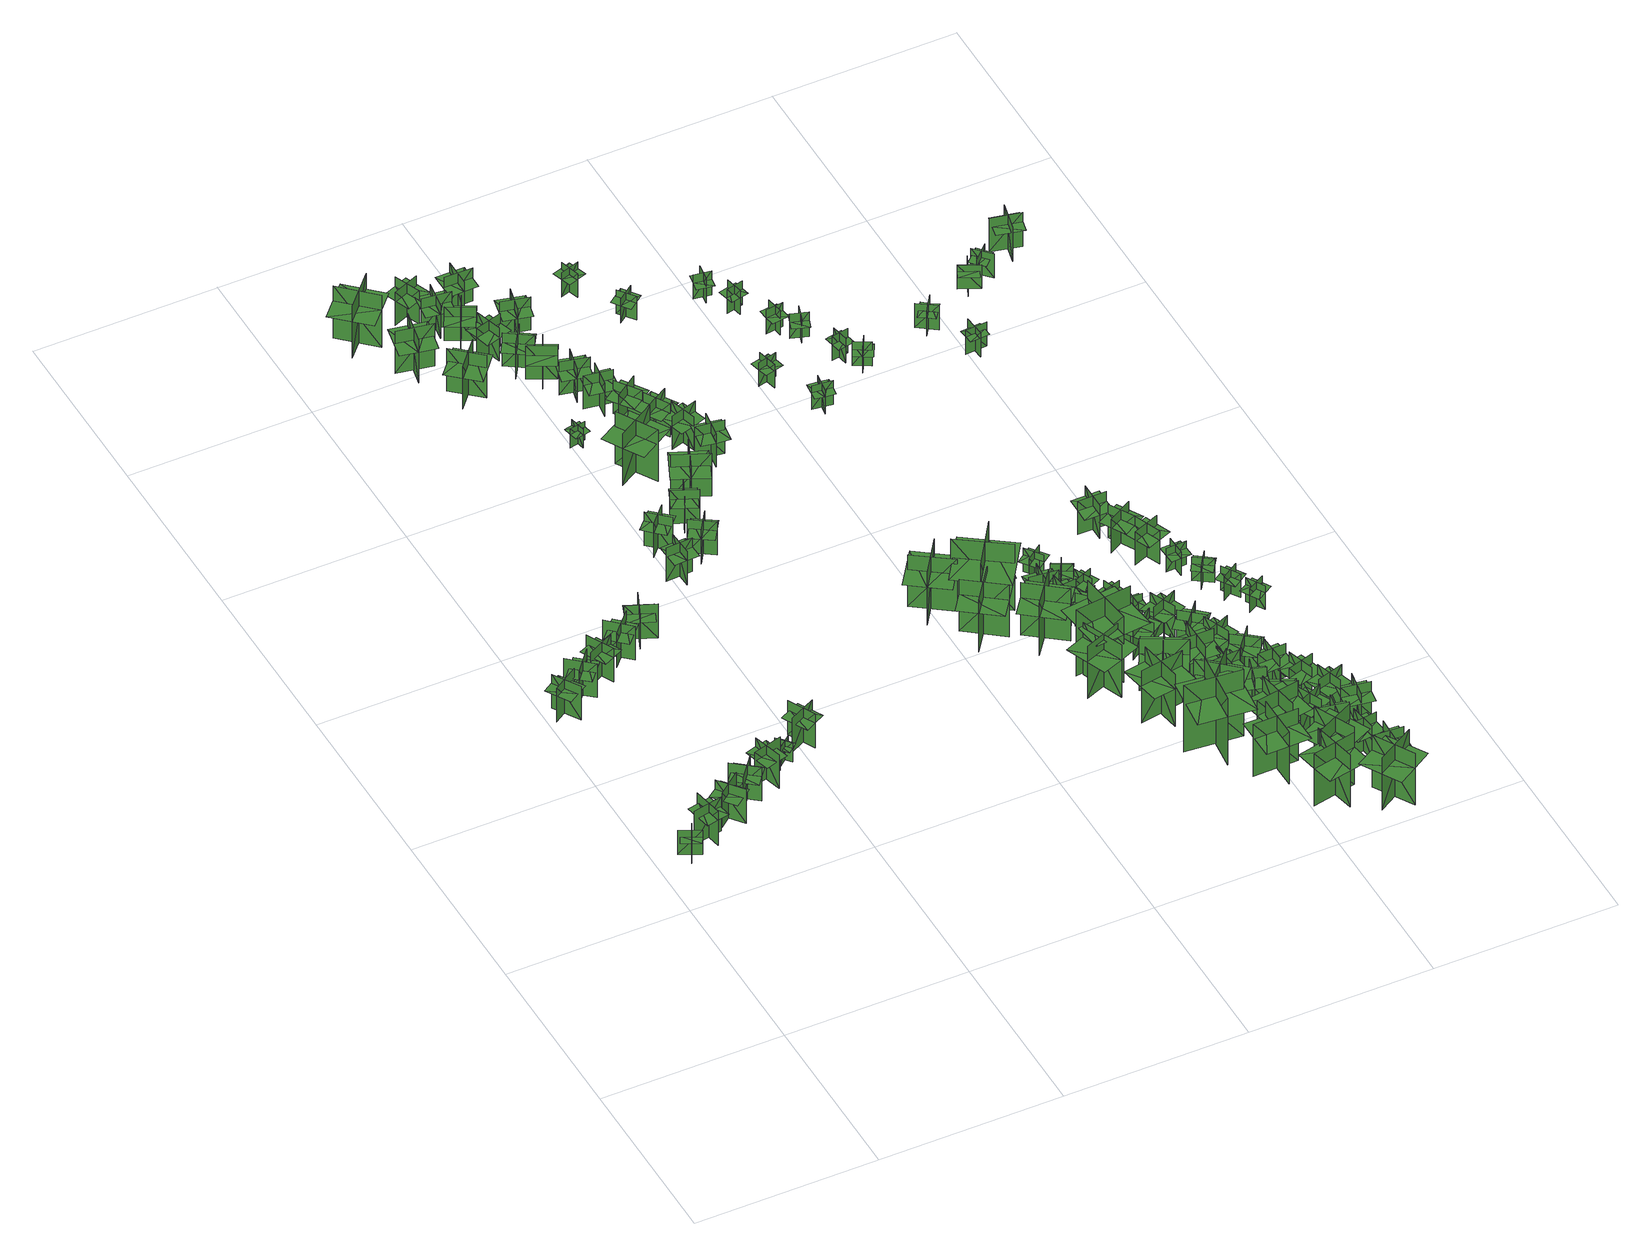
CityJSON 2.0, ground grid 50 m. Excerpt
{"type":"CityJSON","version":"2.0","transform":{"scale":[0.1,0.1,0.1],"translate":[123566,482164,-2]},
"CityObjects":{
"tree1":{"type":"SolitaryVegetationObject","geometry":[{"type":"MultiSurface","lod":"1","boundaries":[[[0,1,2]],[[0,2,3]],[[4,5,6]],[[4,6,7]],[[8,9,10]],[[8,10,11]],[[8,12,13]],[[8,13,9]]]}]},
"tree2":{"type":"SolitaryVegetationObject","geometry":[{"type":"MultiSurface","lod":"1","boundaries":[[[14,15,16]],[[14,16,17]],[[18,19,20]],[[18,20,21]],[[22,23,24]],[[22,24,25]],[[22,26,27]],[[22,27,23]]]}]},
"tree3":{"type":"SolitaryVegetationObject","geometry":[{"type":"MultiSurface","lod":"1","boundaries":[[[28,29,30]],[[28,30,31]],[[32,33,34]],[[32,34,35]],[[36,37,38]],[[36,38,39]],[[36,40,41]],[[36,41,37]]]}]},
"tree4":{"type":"SolitaryVegetationObject","geometry":[{"type":"MultiSurface","lod":"1","boundaries":[[[42,43,44]],[[42,44,45]],[[46,47,48]],[[46,48,49]],[[50,51,52]],[[50,52,53]],[[50,54,55]],[[50,55,51]]]}]},
"tree5":{"type":"SolitaryVegetationObject","geometry":[{"type":"MultiSurface","lod":"1","boundaries":[[[56,57,58]],[[56,58,59]],[[60,61,62]],[[60,62,63]],[[64,65,66]],[[64,66,67]],[[64,68,69]],[[64,69,65]]]}]},
"tree6":{"type":"SolitaryVegetationObject","geometry":[{"type":"MultiSurface","lod":"1","boundaries":[[[70,71,72]],[[70,72,73]],[[74,75,76]],[[74,76,77]],[[78,79,80]],[[78,80,81]],[[78,82,83]],[[78,83,79]]]}]},
"tree7":{"type":"SolitaryVegetationObject","geometry":[{"type":"MultiSurface","lod":"1","boundaries":[[[84,85,86]],[[84,86,87]],[[88,89,90]],[[88,90,91]],[[92,93,94]],[[92,94,95]],[[92,96,97]],[[92,97,93]]]}]},
"tree8":{"type":"SolitaryVegetationObject","geometry":[{"type":"MultiSurface","lod":"1","boundaries":[[[98,99,100]],[[98,100,101]],[[102,103,104]],[[102,104,105]],[[106,107,108]],[[106,108,109]],[[106,110,111]],[[106,111,107]]]}]},
"tree9":{"type":"SolitaryVegetationObject","geometry":[{"type":"MultiSurface","lod":"1","boundaries":[[[112,113,114]],[[112,114,115]],[[116,117,118]],[[116,118,119]],[[120,121,122]],[[120,122,123]],[[120,124,125]],[[120,125,121]]]}]},
"tree10":{"type":"SolitaryVegetationObject","geometry":[{"type":"MultiSurface","lod":"1","boundaries":[[[126,127,128]],[[126,128,129]],[[130,131,132]],[[130,132,133]],[[134,135,136]],[[134,136,137]],[[134,138,139]],[[134,139,135]]]}]},
"tree11":{"type":"SolitaryVegetationObject","geometry":[{"type":"MultiSurface","lod":"1","boundaries":[[[140,141,142]],[[140,142,143]],[[144,145,146]],[[144,146,147]],[[148,149,150]],[[148,150,151]],[[148,152,153]],[[148,153,149]]]}]},
"tree12":{"type":"SolitaryVegetationObject","geometry":[{"type":"MultiSurface","lod":"1","boundaries":[[[154,155,156]],[[154,156,157]],[[158,159,160]],[[158,160,161]],[[162,163,164]],[[162,164,165]],[[162,166,167]],[[162,167,163]]]}]},
"tree13":{"type":"SolitaryVegetationObject","geometry":[{"type":"MultiSurface","lod":"1","boundaries":[[[168,169,170]],[[168,170,171]],[[172,173,174]],[[172,174,175]],[[176,177,178]],[[176,178,179]],[[176,179,180]],[[176,180,181]]]}]},
"tree14":{"type":"SolitaryVegetationObject","geometry":[{"type":"MultiSurface","lod":"1","boundaries":[[[182,183,184]],[[182,184,185]],[[186,187,188]],[[186,188,189]],[[190,191,192]],[[190,192,193]],[[190,193,194]],[[190,194,195]]]}]},
"tree15":{"type":"SolitaryVegetationObject","geometry":[{"type":"MultiSurface","lod":"1","boundaries":[[[196,197,198]],[[196,198,199]],[[200,201,202]],[[200,202,203]],[[204,205,206]],[[204,206,207]],[[204,207,208]],[[204,208,209]]]}]},
"tree16":{"type":"SolitaryVegetationObject","geometry":[{"type":"MultiSurface","lod":"1","boundaries":[[[210,211,212]],[[210,212,213]],[[214,215,216]],[[214,216,217]],[[218,219,220]],[[218,220,221]],[[218,221,222]],[[218,222,223]]]}]},
"tree17":{"type":"SolitaryVegetationObject","geometry":[{"type":"MultiSurface","lod":"1","boundaries":[[[224,225,226]],[[224,226,227]],[[228,229,230]],[[228,230,231]],[[232,233,234]],[[232,234,235]],[[232,235,236]],[[232,236,237]]]}]},
"tree18":{"type":"SolitaryVegetationObject","geometry":[{"type":"MultiSurface","lod":"1","boundaries":[[[238,239,240]],[[238,240,241]],[[242,243,244]],[[242,244,245]],[[246,247,248]],[[246,248,249]],[[246,249,250]],[[246,250,251]]]}]},
"tree19":{"type":"SolitaryVegetationObject","geometry":[{"type":"MultiSurface","lod":"1","boundaries":[[[252,253,254]],[[252,254,255]],[[256,257,258]],[[256,258,259]],[[260,261,262]],[[260,262,263]],[[260,263,264]],[[260,264,265]]]}]},
"tree20":{"type":"SolitaryVegetationObject","geometry":[{"type":"MultiSurface","lod":"1","boundaries":[[[266,267,268]],[[266,268,269]],[[270,271,272]],[[270,272,273]],[[274,275,276]],[[274,276,277]],[[274,277,278]],[[274,278,279]]]}]},
"tree21":{"type":"SolitaryVegetationObject","geometry":[{"type":"MultiSurface","lod":"1","boundaries":[[[280,281,282]],[[280,282,283]],[[284,285,286]],[[284,286,287]],[[288,289,290]],[[288,290,291]],[[288,291,292]],[[288,292,293]]]}]},
"tree22":{"type":"SolitaryVegetationObject","geometry":[{"type":"MultiSurface","lod":"1","boundaries":[[[294,295,296]],[[294,296,297]],[[298,299,300]],[[298,300,301]],[[302,303,304]],[[302,304,305]],[[302,305,306]],[[302,306,307]]]}]},
"tree23":{"type":"SolitaryVegetationObject","geometry":[{"type":"MultiSurface","lod":"1","boundaries":[[[308,309,310]],[[308,310,311]],[[312,313,314]],[[312,314,315]],[[316,317,318]],[[316,318,319]],[[316,319,320]],[[316,320,321]]]}]},
"tree24":{"type":"SolitaryVegetationObject","geometry":[{"type":"MultiSurface","lod":"1","boundaries":[[[322,323,324]],[[322,324,325]],[[326,327,328]],[[326,328,329]],[[330,331,332]],[[330,332,333]],[[330,333,334]],[[330,334,335]]]}]},
"tree25":{"type":"SolitaryVegetationObject","geometry":[{"type":"MultiSurface","lod":"1","boundaries":[[[336,337,338]],[[336,338,339]],[[340,341,342]],[[340,342,343]],[[344,345,346]],[[344,346,347]],[[344,347,348]],[[344,348,349]]]}]},
"tree26":{"type":"SolitaryVegetationObject","geometry":[{"type":"MultiSurface","lod":"1","boundaries":[[[350,351,352]],[[350,352,353]],[[354,355,356]],[[354,356,357]],[[358,359,360]],[[358,360,361]],[[358,361,362]],[[358,362,363]]]}]},
"tree27":{"type":"SolitaryVegetationObject","geometry":[{"type":"MultiSurface","lod":"1","boundaries":[[[364,365,366]],[[364,366,367]],[[368,369,370]],[[368,370,371]],[[372,373,374]],[[372,374,375]],[[372,375,376]],[[372,376,377]]]}]},
"tree28":{"type":"SolitaryVegetationObject","geometry":[{"type":"MultiSurface","lod":"1","boundaries":[[[378,379,380]],[[378,380,381]],[[382,383,384]],[[382,384,385]],[[386,387,388]],[[386,388,389]],[[386,389,390]],[[386,390,391]]]}]},
"tree29":{"type":"SolitaryVegetationObject","geometry":[{"type":"MultiSurface","lod":"1","boundaries":[[[392,393,394]],[[392,394,395]],[[396,397,398]],[[396,398,399]],[[400,401,402]],[[400,402,403]],[[400,403,404]],[[400,404,405]]]}]},
"tree30":{"type":"SolitaryVegetationObject","geometry":[{"type":"MultiSurface","lod":"1","boundaries":[[[406,407,408]],[[406,408,409]],[[410,411,412]],[[410,412,413]],[[414,415,416]],[[414,416,417]],[[414,417,418]],[[414,418,419]]]}]},
"tree31":{"type":"SolitaryVegetationObject","geometry":[{"type":"MultiSurface","lod":"1","boundaries":[[[420,421,422]],[[420,422,423]],[[424,425,426]],[[424,426,427]],[[428,429,430]],[[428,430,431]],[[428,431,432]],[[428,432,433]]]}]},
"tree32":{"type":"SolitaryVegetationObject","geometry":[{"type":"MultiSurface","lod":"1","boundaries":[[[434,435,436]],[[434,436,437]],[[438,439,440]],[[438,440,441]],[[442,443,444]],[[442,444,445]],[[442,445,446]],[[442,446,447]]]}]},
"tree33":{"type":"SolitaryVegetationObject","geometry":[{"type":"MultiSurface","lod":"1","boundaries":[[[448,449,450]],[[448,450,451]],[[452,453,454]],[[452,454,455]],[[456,457,458]],[[456,458,459]],[[456,459,460]],[[456,460,461]]]}]},
"tree34":{"type":"SolitaryVegetationObject","geometry":[{"type":"MultiSurface","lod":"1","boundaries":[[[462,463,464]],[[462,464,465]],[[466,467,468]],[[466,468,469]],[[470,471,472]],[[470,472,473]],[[470,473,474]],[[470,474,475]]]}]},
"tree35":{"type":"SolitaryVegetationObject","geometry":[{"type":"MultiSurface","lod":"1","boundaries":[[[476,477,478]],[[476,478,479]],[[480,481,482]],[[480,482,483]],[[484,485,486]],[[484,486,487]],[[484,487,488]],[[484,488,489]]]}]},
"tree36":{"type":"SolitaryVegetationObject","geometry":[{"type":"MultiSurface","lod":"1","boundaries":[[[490,491,492]],[[490,492,493]],[[494,495,496]],[[494,496,497]],[[498,499,500]],[[498,500,501]],[[498,501,502]],[[498,502,503]]]}]},
"tree37":{"type":"SolitaryVegetationObject","geometry":[{"type":"MultiSurface","lod":"1","boundaries":[[[504,505,506]],[[504,506,507]],[[508,509,510]],[[508,510,511]],[[512,513,514]],[[512,514,515]],[[512,515,516]],[[512,516,517]]]}]},
"tree38":{"type":"SolitaryVegetationObject","geometry":[{"type":"MultiSurface","lod":"1","boundaries":[[[518,519,520]],[[518,520,521]],[[522,523,524]],[[522,524,525]],[[526,527,528]],[[526,528,529]],[[526,529,530]],[[526,530,531]]]}]},
"tree39":{"type":"SolitaryVegetationObject","geometry":[{"type":"MultiSurface","lod":"1","boundaries":[[[532,533,534]],[[532,534,535]],[[536,537,538]],[[536,538,539]],[[540,541,542]],[[540,542,543]],[[540,543,544]],[[540,544,545]]]}]},
"tree40":{"type":"SolitaryVegetationObject","geometry":[{"type":"MultiSurface","lod":"1","boundaries":[[[546,547,548]],[[546,548,549]],[[550,551,552]],[[550,552,553]],[[554,555,556]],[[554,556,557]],[[554,557,558]],[[554,558,559]]]}]},
"tree41":{"type":"SolitaryVegetationObject","geometry":[{"type":"MultiSurface","lod":"1","boundaries":[[[560,561,562]],[[560,562,563]],[[564,565,566]],[[564,566,567]],[[568,569,570]],[[568,570,571]],[[568,571,572]],[[568,572,573]]]}]},
"tree42":{"type":"SolitaryVegetationObject","geometry":[{"type":"MultiSurface","lod":"1","boundaries":[[[574,575,576]],[[574,576,577]],[[578,579,580]],[[578,580,581]],[[582,583,584]],[[582,584,585]],[[582,585,586]],[[582,586,587]]]}]},
"tree43":{"type":"SolitaryVegetationObject","geometry":[{"type":"MultiSurface","lod":"1","boundaries":[[[588,589,590]],[[588,590,591]],[[592,593,594]],[[592,594,595]],[[596,597,598]],[[596,598,599]],[[596,599,600]],[[596,600,601]]]}]},
"tree44":{"type":"SolitaryVegetationObject","geometry":[{"type":"MultiSurface","lod":"1","boundaries":[[[602,603,604]],[[602,604,605]],[[606,607,608]],[[606,608,609]],[[610,611,612]],[[610,612,613]],[[610,613,614]],[[610,614,615]]]}]},
"tree45":{"type":"SolitaryVegetationObject","geometry":[{"type":"MultiSurface","lod":"1","boundaries":[[[616,617,618]],[[616,618,619]],[[620,621,622]],[[620,622,623]],[[624,625,626]],[[624,626,627]],[[624,627,628]],[[624,628,629]]]}]},
"tree46":{"type":"SolitaryVegetationObject","geometry":[{"type":"MultiSurface","lod":"1","boundaries":[[[630,631,632]],[[630,632,633]],[[634,635,636]],[[634,636,637]],[[638,639,640]],[[638,640,641]],[[638,641,642]],[[638,642,643]]]}]},
"tree47":{"type":"SolitaryVegetationObject","geometry":[{"type":"MultiSurface","lod":"1","boundaries":[[[644,645,646]],[[644,646,647]],[[648,649,650]],[[648,650,651]],[[652,653,654]],[[652,654,655]],[[652,655,656]],[[652,656,657]]]}]},
"tree48":{"type":"SolitaryVegetationObject","geometry":[{"type":"MultiSurface","lod":"1","boundaries":[[[658,659,660]],[[658,660,661]],[[662,663,664]],[[662,664,665]],[[666,667,668]],[[666,668,669]],[[666,669,670]],[[666,670,671]]]}]},
"tree49":{"type":"SolitaryVegetationObject","geometry":[{"type":"MultiSurface","lod":"1","boundaries":[[[672,673,674]],[[672,674,675]],[[676,677,678]],[[676,678,679]],[[680,681,682]],[[680,682,683]],[[680,683,684]],[[680,684,685]]]}]},
"tree50":{"type":"SolitaryVegetationObject","geometry":[{"type":"MultiSurface","lod":"1","boundaries":[[[686,687,688]],[[686,688,689]],[[690,691,692]],[[690,692,693]],[[694,695,696]],[[694,696,697]],[[694,697,698]],[[694,698,699]]]}]},
"tree51":{"type":"SolitaryVegetationObject","geometry":[{"type":"MultiSurface","lod":"1","boundaries":[[[700,701,702]],[[700,702,703]],[[704,705,706]],[[704,706,707]],[[708,709,710]],[[708,710,711]],[[708,711,712]],[[708,712,713]]]}]},
"tree52":{"type":"SolitaryVegetationObject","geometry":[{"type":"MultiSurface","lod":"1","boundaries":[[[714,715,716]],[[714,716,717]],[[718,719,720]],[[718,720,721]],[[722,723,724]],[[722,724,725]],[[722,725,726]],[[722,726,727]]]}]},
"tree53":{"type":"SolitaryVegetationObject","geometry":[{"type":"MultiSurface","lod":"1","boundaries":[[[728,729,730]],[[728,730,731]],[[732,733,734]],[[732,734,735]],[[736,737,738]],[[736,738,739]],[[736,739,740]],[[736,740,741]]]}]},
"tree54":{"type":"SolitaryVegetationObject","geometry":[{"type":"MultiSurface","lod":"1","boundaries":[[[742,743,744]],[[742,744,745]],[[746,747,748]],[[746,748,749]],[[750,751,752]],[[750,752,753]],[[750,753,754]],[[750,754,755]]]}]},
"tree55":{"type":"SolitaryVegetationObject","geometry":[{"type":"MultiSurface","lod":"1","boundaries":[[[756,757,758]],[[756,758,759]],[[760,761,762]],[[760,762,763]],[[764,765,766]],[[764,766,767]],[[764,767,768]],[[764,768,769]]]}]},
"tree56":{"type":"SolitaryVegetationObject","geometry":[{"type":"MultiSurface","lod":"1","boundaries":[[[770,771,772]],[[770,772,773]],[[774,775,776]],[[774,776,777]],[[778,779,780]],[[778,780,781]],[[778,781,782]],[[778,782,783]]]}]},
"tree57":{"type":"SolitaryVegetationObject","geometry":[{"type":"MultiSurface","lod":"1","boundaries":[[[784,785,786]],[[784,786,787]],[[788,789,790]],[[788,790,791]],[[792,793,794]],[[792,794,795]],[[792,795,796]],[[792,796,797]]]}]},
"tree58":{"type":"SolitaryVegetationObject","geometry":[{"type":"MultiSurface","lod":"1","boundaries":[[[798,799,800]],[[798,800,801]],[[802,803,804]],[[802,804,805]],[[806,807,808]],[[806,808,809]],[[806,809,810]],[[806,810,811]]]}]},
"tree59":{"type":"SolitaryVegetationObject","geometry":[{"type":"MultiSurface","lod":"1","boundaries":[[[812,813,814]],[[812,814,815]],[[816,817,818]],[[816,818,819]],[[820,821,822]],[[820,822,823]],[[820,823,824]],[[820,824,825]]]}]},
"tree60":{"type":"SolitaryVegetationObject","geometry":[{"type":"MultiSurface","lod":"1","boundaries":[[[826,827,828]],[[826,828,829]],[[830,831,832]],[[830,832,833]],[[834,835,836]],[[834,836,837]],[[834,837,838]],[[834,838,839]]]}]},
"tree61":{"type":"SolitaryVegetationObject","geometry":[{"type":"MultiSurface","lod":"1","boundaries":[[[840,841,842]],[[840,842,843]],[[844,845,846]],[[844,846,847]],[[848,849,850]],[[848,850,851]],[[848,851,852]],[[848,852,853]]]}]},
"tree62":{"type":"SolitaryVegetationObject","geometry":[{"type":"MultiSurface","lod":"1","boundaries":[[[854,855,856]],[[854,856,857]],[[858,859,860]],[[858,860,861]],[[862,863,864]],[[862,864,865]],[[862,865,866]],[[862,866,867]]]}]},
"tree63":{"type":"SolitaryVegetationObject","geometry":[{"type":"MultiSurface","lod":"1","boundaries":[[[868,869,870]],[[868,870,871]],[[872,873,874]],[[872,874,875]],[[876,877,878]],[[876,878,879]],[[876,879,880]],[[876,880,881]]]}]},
"tree64":{"type":"SolitaryVegetationObject","geometry":[{"type":"MultiSurface","lod":"1","boundaries":[[[882,883,884]],[[882,884,885]],[[886,887,888]],[[886,888,889]],[[890,891,892]],[[890,892,893]],[[890,893,894]],[[890,894,895]]]}]},
"tree65":{"type":"SolitaryVegetationObject","geometry":[{"type":"MultiSurface","lod":"1","boundaries":[[[896,897,898]],[[896,898,899]],[[900,901,902]],[[900,902,903]],[[904,905,906]],[[904,906,907]],[[904,907,908]],[[904,908,909]]]}]},
"tree66":{"type":"SolitaryVegetationObject","geometry":[{"type":"MultiSurface","lod":"1","boundaries":[[[910,911,912]],[[910,912,913]],[[914,915,916]],[[914,916,917]],[[918,919,920]],[[918,920,921]],[[918,921,922]],[[918,922,923]]]}]},
"tree67":{"type":"SolitaryVegetationObject","geometry":[{"type":"MultiSurface","lod":"1","boundaries":[[[924,925,926]],[[924,926,927]],[[928,929,930]],[[928,930,931]],[[932,933,934]],[[932,934,935]],[[932,935,936]],[[932,936,937]]]}]},
"tree68":{"type":"SolitaryVegetationObject","geometry":[{"type":"MultiSurface","lod":"1","boundaries":[[[938,939,940]],[[938,940,941]],[[942,943,944]],[[942,944,945]],[[946,947,948]],[[946,948,949]],[[946,949,950]],[[946,950,951]]]}]},
"tree69":{"type":"SolitaryVegetationObject","geometry":[{"type":"MultiSurface","lod":"1","boundaries":[[[952,953,954]],[[952,954,955]],[[956,957,958]],[[956,958,959]],[[960,961,962]],[[960,962,963]],[[960,963,964]],[[960,964,965]]]}]},
"tree70":{"type":"SolitaryVegetationObject","geometry":[{"type":"MultiSurface","lod":"1","boundaries":[[[966,967,968]],[[966,968,969]],[[970,971,972]],[[970,972,973]],[[974,975,976]],[[974,976,977]],[[974,977,978]],[[974,978,979]]]}]},
"tree71":{"type":"SolitaryVegetationObject","geometry":[{"type":"MultiSurface","lod":"1","boundaries":[[[980,981,982]],[[980,982,983]],[[984,985,986]],[[984,986,987]],[[988,989,990]],[[988,990,991]],[[988,991,992]],[[988,992,993]]]}]},
"tree72":{"type":"SolitaryVegetationObject","geometry":[{"type":"MultiSurface","lod":"1","boundaries":[[[994,995,996]],[[994,996,997]],[[998,999,1000]],[[998,1000,1001]],[[1002,1003,1004]],[[1002,1004,1005]],[[1002,1005,1006]],[[1002,1006,1007]]]}]},
"tree73":{"type":"SolitaryVegetationObject","geometry":[{"type":"MultiSurface","lod":"1","boundaries":[[[1008,1009,1010]],[[1008,1010,1011]],[[1012,1013,1014]],[[1012,1014,1015]],[[1016,1017,1018]],[[1016,1018,1019]],[[1016,1019,1020]],[[1016,1020,1021]]]}]},
"tree74":{"type":"SolitaryVegetationObject","geometry":[{"type":"MultiSurface","lod":"1","boundaries":[[[1022,1023,1024]],[[1022,1024,1025]],[[1026,1027,1028]],[[1026,1028,1029]],[[1030,1031,1032]],[[1030,1032,1033]],[[1030,1033,1034]],[[1030,1034,1035]]]}]},
"tree75":{"type":"SolitaryVegetationObject","geometry":[{"type":"MultiSurface","lod":"1","boundaries":[[[1036,1037,1038]],[[1036,1038,1039]],[[1040,1041,1042]],[[1040,1042,1043]],[[1044,1045,1046]],[[1044,1046,1047]],[[1044,1048,1049]],[[1044,1049,1045]]]}]},
"tree76":{"type":"SolitaryVegetationObject","geometry":[{"type":"MultiSurface","lod":"1","boundaries":[[[1050,1051,1052]],[[1050,1052,1053]],[[1054,1055,1056]],[[1054,1056,1057]],[[1058,1059,1060]],[[1058,1060,1061]],[[1058,1061,1062]],[[1058,1062,1063]]]}]},
"tree77":{"type":"SolitaryVegetationObject","geometry":[{"type":"MultiSurface","lod":"1","boundaries":[[[1064,1065,1066]],[[1064,1066,1067]],[[1068,1069,1070]],[[1068,1070,1071]],[[1072,1073,1074]],[[1072,1074,1075]],[[1072,1075,1076]],[[1072,1076,1077]]]}]},
"tree78":{"type":"SolitaryVegetationObject","geometry":[{"type":"MultiSurface","lod":"1","boundaries":[[[1078,1079,1080]],[[1078,1080,1081]],[[1082,1083,1084]],[[1082,1084,1085]],[[1086,1087,1088]],[[1086,1088,1089]],[[1086,1090,1091]],[[1086,1091,1087]]]}]},
"tree79":{"type":"SolitaryVegetationObject","geometry":[{"type":"MultiSurface","lod":"1","boundaries":[[[1092,1093,1094]],[[1092,1094,1095]],[[1096,1097,1098]],[[1096,1098,1099]],[[1100,1101,1102]],[[1100,1102,1103]],[[1100,1103,1104]],[[1100,1104,1105]]]}]},
"tree80":{"type":"SolitaryVegetationObject","geometry":[{"type":"MultiSurface","lod":"1","boundaries":[[[1106,1107,1108]],[[1106,1108,1109]],[[1110,1111,1112]],[[1110,1112,1113]],[[1114,1115,1116]],[[1114,1116,1117]],[[1114,1117,1118]],[[1114,1118,1119]]]}]},
"tree81":{"type":"SolitaryVegetationObject","geometry":[{"type":"MultiSurface","lod":"1","boundaries":[[[1120,1121,1122]],[[1120,1122,1123]],[[1124,1125,1126]],[[1124,1126,1127]],[[1128,1129,1130]],[[1128,1130,1131]],[[1128,1132,1133]],[[1128,1133,1129]]]}]},
"tree82":{"type":"SolitaryVegetationObject","geometry":[{"type":"MultiSurface","lod":"1","boundaries":[[[1134,1135,1136]],[[1134,1136,1137]],[[1138,1139,1140]],[[1138,1140,1141]],[[1142,1143,1144]],[[1142,1144,1145]],[[1142,1145,1146]],[[1142,1146,1147]]]}]},
"tree83":{"type":"SolitaryVegetationObject","geometry":[{"type":"MultiSurface","lod":"1","boundaries":[[[1148,1149,1150]],[[1148,1150,1151]],[[1152,1153,1154]],[[1152,1154,1155]],[[1156,1157,1158]],[[1156,1158,1159]],[[1156,1159,1160]],[[1156,1160,1161]]]}]},
"tree84":{"type":"SolitaryVegetationObject","geometry":[{"type":"MultiSurface","lod":"1","boundaries":[[[1162,1163,1164]],[[1162,1164,1165]],[[1166,1167,1168]],[[1166,1168,1169]],[[1170,1171,1172]],[[1170,1172,1173]],[[1170,1173,1174]],[[1170,1174,1175]]]}]},
"tree85":{"type":"SolitaryVegetationObject","geometry":[{"type":"MultiSurface","lod":"1","boundaries":[[[1176,1177,1178]],[[1176,1178,1179]],[[1180,1181,1182]],[[1180,1182,1183]],[[1184,1185,1186]],[[1184,1186,1187]],[[1184,1188,1189]],[[1184,1189,1185]]]}]},
"tree86":{"type":"SolitaryVegetationObject","geometry":[{"type":"MultiSurface","lod":"1","boundaries":[[[1190,1191,1192]],[[1190,1192,1193]],[[1194,1195,1196]],[[1194,1196,1197]],[[1198,1199,1200]],[[1198,1200,1201]],[[1198,1201,1202]],[[1198,1202,1203]]]}]},
"tree87":{"type":"SolitaryVegetationObject","geometry":[{"type":"MultiSurface","lod":"1","boundaries":[[[1204,1205,1206]],[[1204,1206,1207]],[[1208,1209,1210]],[[1208,1210,1211]],[[1212,1213,1214]],[[1212,1214,1215]],[[1212,1216,1217]],[[1212,1217,1213]]]}]},
"tree88":{"type":"SolitaryVegetationObject","geometry":[{"type":"MultiSurface","lod":"1","boundaries":[[[1218,1219,1220]],[[1218,1220,1221]],[[1222,1223,1224]],[[1222,1224,1225]],[[1226,1227,1228]],[[1226,1228,1229]],[[1226,1229,1230]],[[1226,1230,1231]]]}]},
"tree89":{"type":"SolitaryVegetationObject","geometry":[{"type":"MultiSurface","lod":"1","boundaries":[[[1232,1233,1234]],[[1232,1234,1235]],[[1236,1237,1238]],[[1236,1238,1239]],[[1240,1241,1242]],[[1240,1242,1243]],[[1240,1243,1244]],[[1240,1244,1245]]]}]},
"tree90":{"type":"SolitaryVegetationObject","geometry":[{"type":"MultiSurface","lod":"1","boundaries":[[[1246,1247,1248]],[[1246,1248,1249]],[[1250,1251,1252]],[[1250,1252,1253]],[[1254,1255,1256]],[[1254,1256,1257]],[[1254,1258,1259]],[[1254,1259,1255]]]}]},
"tree91":{"type":"SolitaryVegetationObject","geometry":[{"type":"MultiSurface","lod":"1","boundaries":[[[1260,1261,1262]],[[1260,1262,1263]],[[1264,1265,1266]],[[1264,1266,1267]],[[1268,1269,1270]],[[1268,1270,1271]],[[1268,1271,1272]],[[1268,1272,1273]]]}]},
"tree92":{"type":"SolitaryVegetationObject","geometry":[{"type":"MultiSurface","lod":"1","boundaries":[[[1274,1275,1276]],[[1274,1276,1277]],[[1278,1279,1280]],[[1278,1280,1281]],[[1282,1283,1284]],[[1282,1284,1285]],[[1282,1285,1286]],[[1282,1286,1287]]]}]},
"tree93":{"type":"SolitaryVegetationObject","geometry":[{"type":"MultiSurface","lod":"1","boundaries":[[[1288,1289,1290]],[[1288,1290,1291]],[[1292,1293,1294]],[[1292,1294,1295]],[[1296,1297,1298]],[[1296,1298,1299]],[[1296,1299,1300]],[[1296,1300,1301]]]}]},
"tree94":{"type":"SolitaryVegetationObject","geometry":[{"type":"MultiSurface","lod":"1","boundaries":[[[1302,1303,1304]],[[1302,1304,1305]],[[1306,1307,1308]],[[1306,1308,1309]],[[1310,1311,1312]],[[1310,1312,1313]],[[1310,1313,1314]],[[1310,1314,1315]]]}]},
"tree95":{"type":"SolitaryVegetationObject","geometry":[{"type":"MultiSurface","lod":"1","boundaries":[[[1316,1317,1318]],[[1316,1318,1319]],[[1320,1321,1322]],[[1320,1322,1323]],[[1324,1325,1326]],[[1324,1326,1327]],[[1324,1327,1328]],[[1324,1328,1329]]]}]},
"tree96":{"type":"SolitaryVegetationObject","geometry":[{"type":"MultiSurface","lod":"1","boundaries":[[[1330,1331,1332]],[[1330,1332,1333]],[[1334,1335,1336]],[[1334,1336,1337]],[[1338,1339,1340]],[[1338,1340,1341]],[[1338,1341,1342]],[[1338,1342,1343]]]}]},
"tree97":{"type":"SolitaryVegetationObject","geometry":[{"type":"MultiSurface","lod":"1","boundaries":[[[1344,1345,1346]],[[1344,1346,1347]],[[1348,1349,1350]],[[1348,1350,1351]],[[1352,1353,1354]],[[1352,1354,1355]],[[1352,1356,1357]],[[1352,1357,1353]]]}]},
"tree98":{"type":"SolitaryVegetationObject","geometry":[{"type":"MultiSurface","lod":"1","boundaries":[[[1358,1359,1360]],[[1358,1360,1361]],[[1362,1363,1364]],[[1362,1364,1365]],[[1366,1367,1368]],[[1366,1368,1369]],[[1366,1370,1371]],[[1366,1371,1367]]]}]},
"tree99":{"type":"SolitaryVegetationObject","geometry":[{"type":"MultiSurface","lod":"1","boundaries":[[[1372,1373,1374]],[[1372,1374,1375]],[[1376,1377,1378]],[[1376,1378,1379]],[[1380,1381,1382]],[[1380,1382,1383]],[[1380,1384,1385]],[[1380,1385,1381]]]}]},
"tree100":{"type":"SolitaryVegetationObject","geometry":[{"type":"MultiSurface","lod":"1","boundaries":[[[1386,1387,1388]],[[1386,1388,1389]],[[1390,1391,1392]],[[1390,1392,1393]],[[1394,1395,1396]],[[1394,1396,1397]],[[1394,1398,1399]],[[1394,1399,1395]]]}]},
"tree101":{"type":"SolitaryVegetationObject","geometry":[{"type":"MultiSurface","lod":"1","boundaries":[[[1400,1401,1402]],[[1400,1402,1403]],[[1404,1405,1406]],[[1404,1406,1407]],[[1408,1409,1410]],[[1408,1410,1411]],[[1408,1412,1413]],[[1408,1413,1409]]]}]}
},
"vertices":[
[62,685,16],[115,658,16],[115,658,94],[62,685,94],[77,641,16],[104,693,16],[104,693,94],[77,641,94],[67,683,74],[115,658,74],[125,679,74],[77,703,74],[56,662,74],[104,637,74],
[149,753,15],[164,671,15],[164,671,125],[149,753,125],[113,698,15],[194,714,15],[194,714,125],[113,698,125],[150,746,97],[164,671,97],[197,678,97],[182,752,97],[118,740,97],[132,665,97],
[72,1217,19],[28,1287,19],[28,1287,128],[72,1217,128],[86,1281,19],[16,1237,19],[16,1237,128],[86,1281,128],[68,1223,100],[28,1287,100],[0,1269,100],[40,1205,100],[96,1240,100],[55,1304,100],
[260,711,14],[209,776,14],[209,776,124],[260,711,124],[267,776,14],[202,725,14],[202,725,124],[267,776,124],[256,717,95],[209,776,95],[183,756,95],[230,696,95],[281,737,95],[234,796,95],
[145,1329,19],[92,1266,19],[92,1266,129],[145,1329,129],[80,1323,19],[143,1270,19],[143,1270,129],[80,1323,129],[141,1324,100],[92,1266,100],[117,1245,100],[166,1303,100],[116,1345,100],[67,1287,100],
[265,816,14],[330,765,14],[330,765,123],[265,816,123],[273,752,14],[325,816,14],[325,816,123],[273,752,123],[271,812,95],[330,765,95],[350,790,95],[291,838,95],[250,787,95],[309,739,95],
[166,1374,20],[203,1300,20],[203,1300,129],[166,1374,129],[146,1311,20],[220,1349,20],[220,1349,129],[146,1311,129],[169,1367,101],[203,1300,101],[232,1314,101],[198,1382,101],[140,1353,101],[174,1285,101],
[386,783,17],[364,863,17],[364,863,126],[386,783,126],[418,840,17],[338,818,17],[338,818,126],[418,840,126],[384,790,98],[364,863,98],[333,854,98],[353,781,98],[416,798,98],[396,871,98],
[290,1405,20],[233,1344,20],[233,1344,130],[290,1405,130],[225,1402,20],[285,1346,20],[285,1346,130],[225,1402,130],[285,1400,102],[233,1344,102],[257,1322,102],[309,1377,102],[261,1422,102],[210,1367,102],
[427,886,19],[457,850,19],[457,850,81],[427,886,81],[424,849,19],[460,879,19],[460,879,81],[424,849,81],[429,883,65],[457,850,65],[471,862,65],[444,895,65],[415,871,65],[443,838,65],
[370,1392,20],[294,1424,20],[294,1424,130],[370,1392,130],[345,1452,20],[313,1376,20],[313,1376,130],[345,1452,130],[364,1395,102],[294,1424,102],[281,1393,102],[351,1365,102],[376,1425,102],[306,1454,102],
[492,946,17],[530,873,17],[530,873,127],[492,946,127],[473,884,17],[546,922,17],[546,922,127],[473,884,127],[495,940,98],[530,873,98],[559,888,98],[524,955,98],[466,925,98],[501,858,98],
[481,1566,17],[553,1569,17],[553,1569,126],[481,1566,126],[520,1531,17],[517,1602,17],[517,1602,126],[520,1531,126],[520,1531,97],[554,1532,97],[552,1604,97],[517,1602,97],[483,1601,97],[485,1529,97],
[170,2619,18],[253,2708,18],[253,2708,187],[170,2619,187],[251,2621,18],[162,2704,18],[162,2704,187],[251,2621,187],[251,2621,140],[292,2666,140],[204,2749,140],[162,2704,140],[120,2660,140],[209,2577,140],
[544,1656,17],[492,1705,17],[492,1705,125],[544,1656,125],[542,1709,17],[493,1656,17],[493,1656,125],[542,1709,125],[542,1709,97],[517,1732,97],[468,1680,97],[493,1656,97],[518,1633,97],[567,1685,97],
[236,2522,19],[334,2503,19],[334,2503,157],[236,2522,157],[272,2467,19],[292,2564,19],[292,2564,157],[272,2467,157],[272,2467,118],[321,2457,118],[341,2555,118],[292,2564,118],[243,2574,118],[224,2477,118],
[394,2345,18],[319,2411,18],[319,2411,156],[394,2345,156],[390,2411,18],[324,2336,18],[324,2336,156],[390,2411,156],[390,2411,117],[353,2444,117],[287,2369,117],[324,2336,117],[362,2303,117],[427,2378,117],
[573,1634,17],[633,1594,17],[633,1594,125],[573,1634,125],[584,1582,17],[624,1642,17],[624,1642,125],[584,1582,125],[584,1582,97],[613,1564,97],[652,1624,97],[624,1642,97],[595,1661,97],[555,1601,97],
[648,1717,16],[582,1746,16],[582,1746,125],[648,1717,125],[629,1766,16],[600,1700,16],[600,1700,125],[629,1766,125],[629,1766,96],[597,1780,96],[568,1714,96],[600,1700,96],[631,1686,96],[660,1752,96],
[517,2077,21],[509,2120,21],[509,2120,82],[517,2077,82],[534,2101,21],[490,2092,21],[490,2092,82],[534,2101,82],[534,2101,65],[530,2123,65],[486,2114,65],[490,2092,65],[495,2071,65],[538,2079,65],
[386,2702,21],[314,2673,21],[314,2673,129],[386,2702,129],[339,2722,21],[368,2651,21],[368,2651,129],[339,2722,129],[339,2722,98],[303,2708,98],[332,2636,98],[368,2651,98],[404,2665,98],[375,2737,98],
[564,1998,16],[626,1893,16],[626,1893,185],[564,1998,185],[544,1919,16],[649,1981,16],[649,1981,185],[544,1919,185],[544,1919,137],[575,1867,137],[680,1929,137],[649,1981,137],[618,2034,137],[513,1972,137],
[359,2623,21],[436,2613,21],[436,2613,129],[359,2623,129],[390,2582,21],[401,2659,21],[401,2659,129],[390,2582,129],[390,2582,99],[428,2577,99],[439,2653,99],[401,2659,99],[362,2664,99],[352,2587,99],
[414,2522,20],[451,2591,20],[451,2591,128],[414,2522,128],[464,2537,20],[395,2573,20],[395,2573,128],[464,2537,128],[464,2537,98],[482,2571,98],[414,2608,98],[395,2573,98],[377,2539,98],[445,2503,98],
[480,2447,20],[458,2521,20],[458,2521,127],[480,2447,127],[505,2492,20],[431,2471,20],[431,2471,127],[505,2492,127],[505,2492,97],[494,2529,97],[420,2508,97],[431,2471,97],[441,2433,97],[516,2455,97],
[627,1829,16],[718,1789,16],[718,1789,154],[627,1829,154],[651,1767,16],[690,1859,16],[690,1859,154],[651,1767,154],[651,1767,116],[697,1747,116],[736,1839,116],[690,1859,116],[645,1878,116],[605,1787,116],
[530,2439,18],[487,2374,18],[487,2374,126],[530,2439,126],[479,2429,18],[544,2386,18],[544,2386,126],[479,2429,126],[479,2429,96],[458,2396,96],[522,2354,96],[544,2386,96],[565,2419,96],[500,2461,96],
[528,2312,18],[563,2381,18],[563,2381,125],[528,2312,125],[577,2328,18],[508,2363,18],[508,2363,125],[577,2328,125],[577,2328,95],[595,2362,95],[526,2397,95],[508,2363,95],[491,2329,95],[559,2293,95],
[554,2276,17],[629,2259,17],[629,2259,124],[554,2276,124],[581,2232,17],[598,2307,17],[598,2307,124],[581,2232,124],[581,2232,94],[619,2223,94],[636,2299,94],[598,2307,94],[560,2316,94],[543,2240,94],
[659,2194,16],[583,2206,16],[583,2206,124],[659,2194,124],[629,2235,16],[617,2159,16],[617,2159,124],[629,2235,124],[629,2235,94],[591,2241,94],[579,2165,94],[617,2159,94],[656,2153,94],[667,2230,94],
[444,2669,18],[521,2669,18],[521,2669,126],[444,2669,126],[480,2633,18],[480,2710,18],[480,2710,126],[480,2633,126],[480,2633,95],[519,2633,95],[519,2710,95],[480,2710,95],[441,2710,95],[441,2632,95],
[692,2149,16],[628,2105,16],[628,2105,124],[692,2150,124],[641,2159,16],[686,2095,16],[686,2095,124],[641,2159,124],[641,2159,93],[609,2137,93],[654,2073,93],[686,2095,93],[717,2118,93],[673,2181,93],
[524,2532,16],[600,2515,16],[600,2515,124],[524,2532,124],[551,2488,16],[568,2563,16],[568,2563,124],[551,2488,124],[551,2488,94],[589,2479,94],[606,2555,94],[568,2563,94],[530,2572,94],[514,2496,94],
[686,2089,15],[725,2022,15],[725,2022,123],[686,2089,123],[672,2039,15],[739,2078,15],[739,2078,123],[672,2039,123],[672,2039,93],[692,2006,93],[759,2045,93],[739,2078,93],[720,2112,93],[653,2073,93],
[709,1981,15],[783,2004,15],[783,2004,123],[709,1981,123],[754,1956,15],[732,2031,15],[732,2031,123],[754,1956,123],[754,1956,92],[791,1968,92],[769,2042,92],[732,2031,92],[695,2019,92],[717,1945,92],
[816,1911,15],[740,1923,15],[740,1923,123],[816,1911,123],[786,1953,15],[775,1876,15],[775,1876,123],[786,1953,123],[786,1953,93],[748,1959,93],[736,1882,93],[775,1876,93],[813,1871,93],[824,1947,93],
[959,1225,13],[1058,1155,13],[1058,1155,182],[959,1225,182],[972,1145,13],[1042,1245,13],[1042,1245,182],[972,1145,182],[972,1145,135],[1022,1110,135],[1092,1209,135],[1042,1245,135],[993,1280,135],[922,1180,135],
[1110,1099,15],[1037,1001,15],[1037,1001,184],[1110,1099,184],[1029,1088,15],[1127,1015,15],[1127,1015,184],[1029,1088,184],[1029,1088,136],[993,1039,136],[1091,966,136],[1127,1015,136],[1163,1064,136],[1065,1137,136],
[1183,1095,13],[1055,1183,13],[1055,1183,228],[1183,1095,228],[1164,1197,13],[1077,1069,13],[1077,1069,228],[1164,1197,228],[1164,1197,168],[1100,1241,168],[1013,1113,168],[1077,1069,168],[1141,1025,168],[1228,1153,168],
[1197,736,12],[1310,781,12],[1310,781,182],[1197,736,182],[1271,703,12],[1226,817,12],[1226,817,182],[1271,703,182],[1271,703,134],[1328,726,134],[1283,839,134],[1226,817,134],[1170,794,134],[1214,681,134],
[1237,1021,13],[1162,925,13],[1162,925,183],[1237,1021,183],[1156,1011,13],[1253,937,13],[1253,937,183],[1156,1011,183],[1156,1011,135],[1119,963,135],[1215,889,135],[1253,937,135],[1290,985,135],[1194,1059,135],
[1272,597,14],[1392,618,14],[1392,618,183],[1272,597,183],[1338,550,14],[1318,670,14],[1318,670,183],[1338,550,183],[1338,550,136],[1398,560,136],[1378,680,136],[1318,670,136],[1257,660,136],[1278,540,136],
[736,2619,17],[753,2566,17],[753,2566,94],[736,2619,94],[719,2586,17],[772,2603,17],[772,2603,94],[719,2586,94],[719,2586,73],[728,2560,73],[780,2577,73],[772,2603,73],[763,2630,73],[710,2612,73],
[1470,446,12],[1316,461,12],[1316,461,228],[1470,446,228],[1405,526,12],[1389,372,12],[1389,372,228],[1405,526,228],[1405,526,167],[1328,534,167],[1312,380,167],[1389,372,167],[1466,364,167],[1482,518,167],
[1184,1146,15],[1196,1200,15],[1196,1200,92],[1184,1146,92],[1215,1166,15],[1161,1178,15],[1161,1178,92],[1215,1166,92],[1215,1166,71],[1222,1192,71],[1168,1205,71],[1161,1178,71],[1155,1152,71],[1209,1139,71],
[1364,840,10],[1210,822,10],[1210,822,225],[1364,840,225],[1283,904,10],[1301,750,10],[1301,750,225],[1283,904,225],[1283,904,165],[1206,896,165],[1224,742,165],[1301,750,165],[1378,759,165],[1360,913,165],
[810,2474,16],[843,2430,16],[843,2430,93],[810,2474,93],[804,2438,16],[848,2471,16],[848,2471,93],[804,2438,93],[804,2438,72],[821,2416,72],[865,2449,72],[848,2471,72],[832,2493,72],[788,2460,72],
[1212,1079,14],[1289,1071,14],[1289,1071,121],[1212,1079,121],[1245,1039,14],[1252,1116,14],[1252,1116,121],[1245,1039,121],[1245,1039,91],[1283,1035,91],[1291,1112,91],[1252,1116,91],[1214,1120,91],[1206,1043,91],
[1398,726,13],[1340,620,13],[1340,620,182],[1398,726,182],[1320,704,13],[1427,646,13],[1427,646,182],[1320,704,182],[1320,704,134],[1291,650,134],[1398,592,134],[1427,646,134],[1456,699,134],[1349,757,134],
[1546,307,13],[1424,306,13],[1424,306,183],[1546,307,183],[1488,364,13],[1489,242,13],[1489,242,183],[1488,364,183],[1488,364,135],[1427,364,135],[1428,242,135],[1489,242,135],[1550,243,135],[1549,365,135],
[1278,984,13],[1270,1061,13],[1270,1061,121],[1278,984,121],[1311,1024,13],[1234,1016,13],[1234,1016,121],[1311,1024,121],[1311,1024,91],[1307,1062,91],[1230,1055,91],[1234,1016,91],[1237,978,91],[1314,985,91],
[1287,979,13],[1340,923,13],[1340,923,121],[1287,979,121],[1285,927,13],[1341,981,13],[1341,981,121],[1285,927,121],[1285,927,91],[1312,899,91],[1368,952,91],[1341,981,91],[1315,1009,91],[1258,955,91],
[1492,495,14],[1402,577,14],[1402,577,184],[1492,495,184],[1489,576,14],[1407,486,14],[1407,486,184],[1489,576,184],[1489,576,136],[1443,617,136],[1362,526,136],[1407,486,136],[1452,445,136],[1534,535,136],
[1583,103,12],[1558,223,12],[1558,223,182],[1583,103,182],[1628,171,12],[1508,146,12],[1508,146,182],[1628,171,182],[1628,171,134],[1615,231,134],[1496,206,134],[1508,146,134],[1521,87,134],[1640,111,134],
[1329,919,13],[1372,855,13],[1372,855,120],[1329,919,120],[1319,868,13],[1383,912,13],[1383,912,120],[1319,868,120],[1319,868,90],[1341,836,90],[1405,880,90],[1383,912,90],[1361,944,90],[1297,900,90],
[1357,808,12],[1421,851,12],[1421,851,120],[1357,808,120],[1407,798,12],[1364,862,12],[1364,862,120],[1407,798,120],[1407,798,90],[1440,820,90],[1396,884,90],[1364,862,90],[1332,841,90],[1375,776,90],
[1297,1166,12],[1265,1210,12],[1265,1210,89],[1297,1166,89],[1303,1202,12],[1259,1169,12],[1259,1169,89],[1303,1202,89],[1303,1202,68],[1287,1224,68],[1242,1192,68],[1259,1169,68],[1275,1147,68],[1320,1179,68],
[1542,328,15],[1522,448,15],[1522,448,184],[1542,328,184],[1590,394,15],[1470,374,15],[1470,374,184],[1590,394,184],[1590,394,137],[1580,454,137],[1460,434,137],[1470,374,137],[1480,314,137],[1600,334,137],
[1015,2117,16],[1028,2063,16],[1028,2063,93],[1015,2117,93],[996,2085,16],[1050,2099,16],[1050,2099,93],[996,2085,93],[996,2085,71],[1003,2059,71],[1056,2072,71],[1050,2099,71],[1043,2125,71],[990,2112,71],
[1439,775,13],[1408,730,13],[1408,730,90],[1439,775,90],[1403,769,13],[1448,738,13],[1448,738,90],[1403,769,90],[1403,769,68],[1387,746,68],[1433,715,68],[1448,738,68],[1464,760,68],[1419,792,68],
[1332,1140,12],[1306,1092,12],[1306,1092,88],[1332,1140,88],[1297,1130,12],[1345,1104,12],[1345,1104,88],[1297,1130,88],[1297,1130,67],[1284,1106,67],[1332,1079,67],[1345,1104,67],[1359,1128,67],[1310,1154,67],
[1465,639,11],[1464,739,11],[1464,739,150],[1465,639,150],[1512,686,11],[1412,686,11],[1412,686,150],[1512,686,150],[1512,686,111],[1511,736,111],[1412,735,111],[1412,686,111],[1412,636,111],[1512,636,111],
[1362,1039,11],[1340,1089,11],[1340,1089,88],[1362,1039,88],[1376,1073,11],[1325,1051,11],[1325,1051,88],[1376,1073,88],[1376,1073,67],[1364,1099,67],[1314,1076,67],[1325,1051,67],[1337,1025,67],[1387,1048,67],
[1638,189,12],[1585,298,12],[1585,298,181],[1638,189,181],[1665,266,12],[1556,212,12],[1556,212,181],[1665,266,181],[1665,266,134],[1638,320,134],[1529,266,134],[1556,212,134],[1583,157,134],[1692,211,134],
[1073,1955,15],[1128,1948,15],[1128,1948,92],[1073,1955,92],[1095,1926,15],[1103,1981,15],[1103,1981,92],[1095,1926,92],[1095,1926,71],[1123,1922,71],[1130,1977,71],[1103,1981,71],[1075,1984,71],[1068,1930,71],
[1470,614,12],[1548,620,12],[1548,620,120],[1470,614,120],[1509,580,12],[1504,657,12],[1504,657,120],[1509,580,120],[1509,580,90],[1548,583,90],[1542,660,90],[1504,657,90],[1465,655,90],[1470,577,90],
[1418,1003,11],[1366,986,11],[1366,986,88],[1418,1003,88],[1385,1020,11],[1403,968,11],[1403,968,88],[1385,1020,88],[1385,1020,66],[1359,1011,66],[1377,959,66],[1403,968,66],[1429,976,66],[1411,1029,66],
[1446,936,11],[1391,937,11],[1391,937,88],[1446,936,88],[1421,963,11],[1420,907,11],[1420,907,88],[1421,963,88],[1421,963,66],[1393,963,66],[1392,908,66],[1420,907,66],[1448,907,66],[1449,962,66],
[1578,534,12],[1504,556,12],[1504,556,120],[1578,534,120],[1553,580,12],[1531,506,12],[1531,506,120],[1553,580,120],[1553,580,90],[1516,591,90],[1494,517,90],[1531,506,90],[1568,494,90],[1591,569,90],
[1646,57,14],[1750,119,14],[1750,119,183],[1646,57,183],[1724,36,14],[1662,141,14],[1662,141,183],[1724,36,183],[1724,36,135],[1776,67,135],[1714,172,135],[1662,141,135],[1610,110,135],[1672,5,135],
[1434,851,10],[1505,882,10],[1505,882,117],[1434,851,117],[1481,832,10],[1451,903,10],[1451,903,117],[1481,832,117],[1481,832,87],[1517,847,87],[1487,918,87],[1451,903,87],[1415,888,87],[1446,817,87],
[1552,489,13],[1623,457,13],[1623,457,120],[1552,489,120],[1570,441,13],[1602,511,13],[1602,511,120],[1570,441,120],[1570,441,90],[1606,425,90],[1637,495,90],[1602,511,90],[1567,527,90],[1535,456,90],
[1479,818,9],[1538,768,9],[1538,768,117],[1479,818,117],[1483,766,9],[1533,826,9],[1533,826,117],[1483,766,117],[1483,766,87],[1513,742,87],[1562,801,87],[1533,826,87],[1503,851,87],[1453,791,87],
[1594,388,13],[1663,422,13],[1663,422,121],[1594,388,121],[1642,371,13],[1609,441,13],[1609,441,121],[1642,371,121],[1642,371,90],[1677,388,90],[1644,458,90],[1609,441,90],[1574,424,90],[1607,354,90],
[1025,2453,19],[1018,2406,19],[1018,2406,98],[1025,2453,98],[996,2432,19],[1043,2424,19],[1043,2424,98],[996,2432,98],[996,2432,72],[1043,2424,72],[1047,2450,72],[1000,2457,72],[992,2406,72],[1039,2398,72],
[1508,715,9],[1579,745,9],[1579,745,117],[1508,715,117],[1555,695,9],[1526,767,9],[1526,767,117],[1555,695,117],[1555,695,87],[1591,710,87],[1561,782,87],[1526,767,87],[1490,752,87],[1520,681,87],
[1697,332,13],[1621,347,13],[1621,347,121],[1697,332,121],[1668,375,13],[1654,299,13],[1654,299,121],[1668,375,121],[1668,375,91],[1630,382,91],[1616,306,91],[1654,299,91],[1692,292,91],[1706,368,91],
[1091,2357,22],[1045,2346,22],[1045,2346,100],[1091,2357,100],[1061,2376,22],[1071,2329,22],[1071,2329,100],[1061,2376,100],[1061,2376,75],[1071,2329,75],[1096,2335,75],[1086,2382,75],[1035,2370,75],[1046,2324,75],
[1706,230,14],[1696,306,14],[1696,306,122],[1706,230,122],[1738,270,14],[1661,260,14],[1661,260,122],[1738,270,122],[1738,270,91],[1733,309,91],[1656,298,91],[1661,260,91],[1666,222,91],[1743,232,91],
[1604,690,9],[1556,629,9],[1556,629,117],[1604,690,117],[1553,684,9],[1614,636,9],[1614,636,117],[1553,684,117],[1553,684,86],[1529,654,86],[1590,606,86],[1614,636,86],[1638,667,86],[1577,715,86],
[1118,2269,20],[1125,2222,20],[1125,2222,99],[1118,2269,99],[1096,2240,20],[1143,2246,20],[1143,2246,99],[1096,2240,99],[1096,2240,73],[1143,2246,73],[1140,2272,73],[1093,2266,73],[1100,2214,73],[1147,2220,73],
[1774,195,14],[1697,199,14],[1697,199,121],[1774,195,121],[1739,234,14],[1736,156,14],[1736,156,121],[1739,234,121],[1739,234,91],[1701,235,91],[1697,158,91],[1736,156,91],[1774,154,91],[1778,232,91],
[1623,554,9],[1619,631,9],[1619,631,117],[1623,554,117],[1658,591,9],[1581,588,9],[1581,588,117],[1658,591,117],[1658,591,86],[1656,630,86],[1579,627,86],[1581,588,86],[1582,549,86],[1660,553,86],
[1675,486,9],[1652,560,9],[1652,560,117],[1675,486,117],[1699,531,9],[1625,508,9],[1625,508,117],[1699,531,117],[1699,531,87],[1688,568,87],[1614,545,87],[1625,508,87],[1636,471,87],[1710,494,87],
[1172,2217,20],[1157,2172,20],[1157,2172,99],[1172,2217,99],[1139,2201,20],[1184,2186,20],[1184,2186,99],[1139,2201,99],[1139,2201,73],[1184,2186,73],[1192,2211,73],[1148,2226,73],[1131,2177,73],[1176,2161,73],
[1670,439,10],[1744,462,10],[1744,462,118],[1670,439,118],[1715,415,10],[1692,489,10],[1692,489,118],[1715,415,118],[1715,415,87],[1752,426,87],[1729,500,87],[1692,489,87],[1655,477,87],[1678,403,87],
[1221,2063,18],[1212,2110,18],[1212,2110,97],[1221,2063,97],[1241,2093,18],[1195,2085,18],[1195,2085,97],[1241,2093,97],[1241,2093,71],[1195,2085,71],[1199,2059,71],[1246,2068,71],[1237,2119,71],[1190,2110,71],
[1737,346,10],[1750,423,10],[1750,423,118],[1737,346,118],[1779,376,10],[1703,388,10],[1703,388,118],[1779,376,118],[1779,376,88],[1785,414,88],[1709,427,88],[1703,388,88],[1697,350,88],[1773,338,88],
[1482,1232,12],[1483,1309,12],[1483,1309,120],[1482,1232,120],[1519,1268,12],[1442,1269,12],[1442,1269,120],[1519,1268,120],[1519,1268,90],[1519,1307,90],[1442,1307,90],[1442,1269,90],[1441,1230,90],[1519,1229,90],
[1230,2047,18],[1272,2024,18],[1272,2024,97],[1230,2047,97],[1240,2012,18],[1264,2053,18],[1264,2053,97],[1240,2012,97],[1240,2012,71],[1264,2053,71],[1241,2066,71],[1218,2025,71],[1263,1999,71],[1286,2040,71],
[1551,1212,12],[1484,1174,12],[1484,1174,120],[1551,1212,120],[1502,1226,12],[1540,1159,12],[1540,1159,120],[1502,1226,120],[1502,1226,90],[1468,1207,90],[1507,1140,90],[1540,1159,90],[1574,1178,90],[1535,1245,90],
[1589,1138,11],[1516,1109,11],[1516,1109,119],[1589,1138,119],[1541,1158,11],[1570,1086,11],[1570,1086,119],[1541,1158,119],[1541,1158,89],[1505,1144,89],[1534,1072,89],[1570,1086,89],[1606,1100,89],[1577,1173,89],
[1595,1079,12],[1597,1024,12],[1597,1024,89],[1595,1079,89],[1570,1052,12],[1625,1054,12],[1625,1054,89],[1570,1052,89],[1570,1052,67],[1571,1025,67],[1626,1027,67],[1625,1054,67],[1624,1082,67],[1569,1080,67],
[1649,1004,12],[1617,959,12],[1617,959,88],[1649,1004,88],[1612,998,12],[1658,966,12],[1658,966,88],[1612,998,88],[1612,998,67],[1597,975,67],[1642,944,67],[1658,966,67],[1674,989,67],[1628,1021,67],
[1695,928,12],[1649,898,12],[1649,898,89],[1695,928,89],[1659,936,12],[1689,890,12],[1689,890,89],[1659,936,89],[1659,936,67],[1636,921,67],[1666,875,67],[1689,890,67],[1712,905,67],[1682,951,67],
[1722,825,11],[1694,873,11],[1694,873,88],[1722,825,88],[1732,861,11],[1684,833,11],[1684,833,88],[1732,861,88],[1732,861,67],[1718,885,67],[1670,857,67],[1684,833,67],[1697,809,67],[1745,837,67],
[1473,2112,15],[1440,2063,15],[1440,2063,94],[1473,2112,94],[1427,2103,15],[1476,2069,15],[1476,2069,94],[1427,2103,94],[1470,2107,73],[1440,2063,73],[1459,2050,73],[1490,2094,73],[1451,2121,73],[1421,2076,73],
[1552,1966,15],[1493,1961,15],[1493,1961,93],[1552,1966,93],[1516,1996,15],[1521,1937,15],[1521,1937,93],[1516,1996,93],[1546,1965,73],[1493,1961,73],[1495,1938,73],[1548,1942,73],[1545,1988,73],[1491,1984,73],
[1634,2153,15],[1581,2178,15],[1581,2178,93],[1634,2153,93],[1618,2197,15],[1593,2143,15],[1593,2143,93],[1618,2197,93],[1630,2155,73],[1581,2178,73],[1571,2157,73],[1620,2134,73],[1640,2177,73],[1591,2199,73],
[1632,2174,15],[1674,2215,15],[1674,2215,93],[1632,2174,93],[1678,2173,15],[1637,2216,15],[1637,2216,93],[1678,2173,93],[1635,2177,73],[1674,2215,73],[1658,2232,73],[1619,2194,73],[1652,2161,73],[1690,2198,73],
[1711,2263,13],[1792,2245,13],[1792,2245,123],[1711,2263,123],[1746,2208,13],[1764,2289,13],[1764,2289,123],[1746,2208,123],[1718,2261,94],[1792,2245,94],[1799,2277,94],[1725,2293,94],[1711,2229,94],[1785,2213,94]
]}
